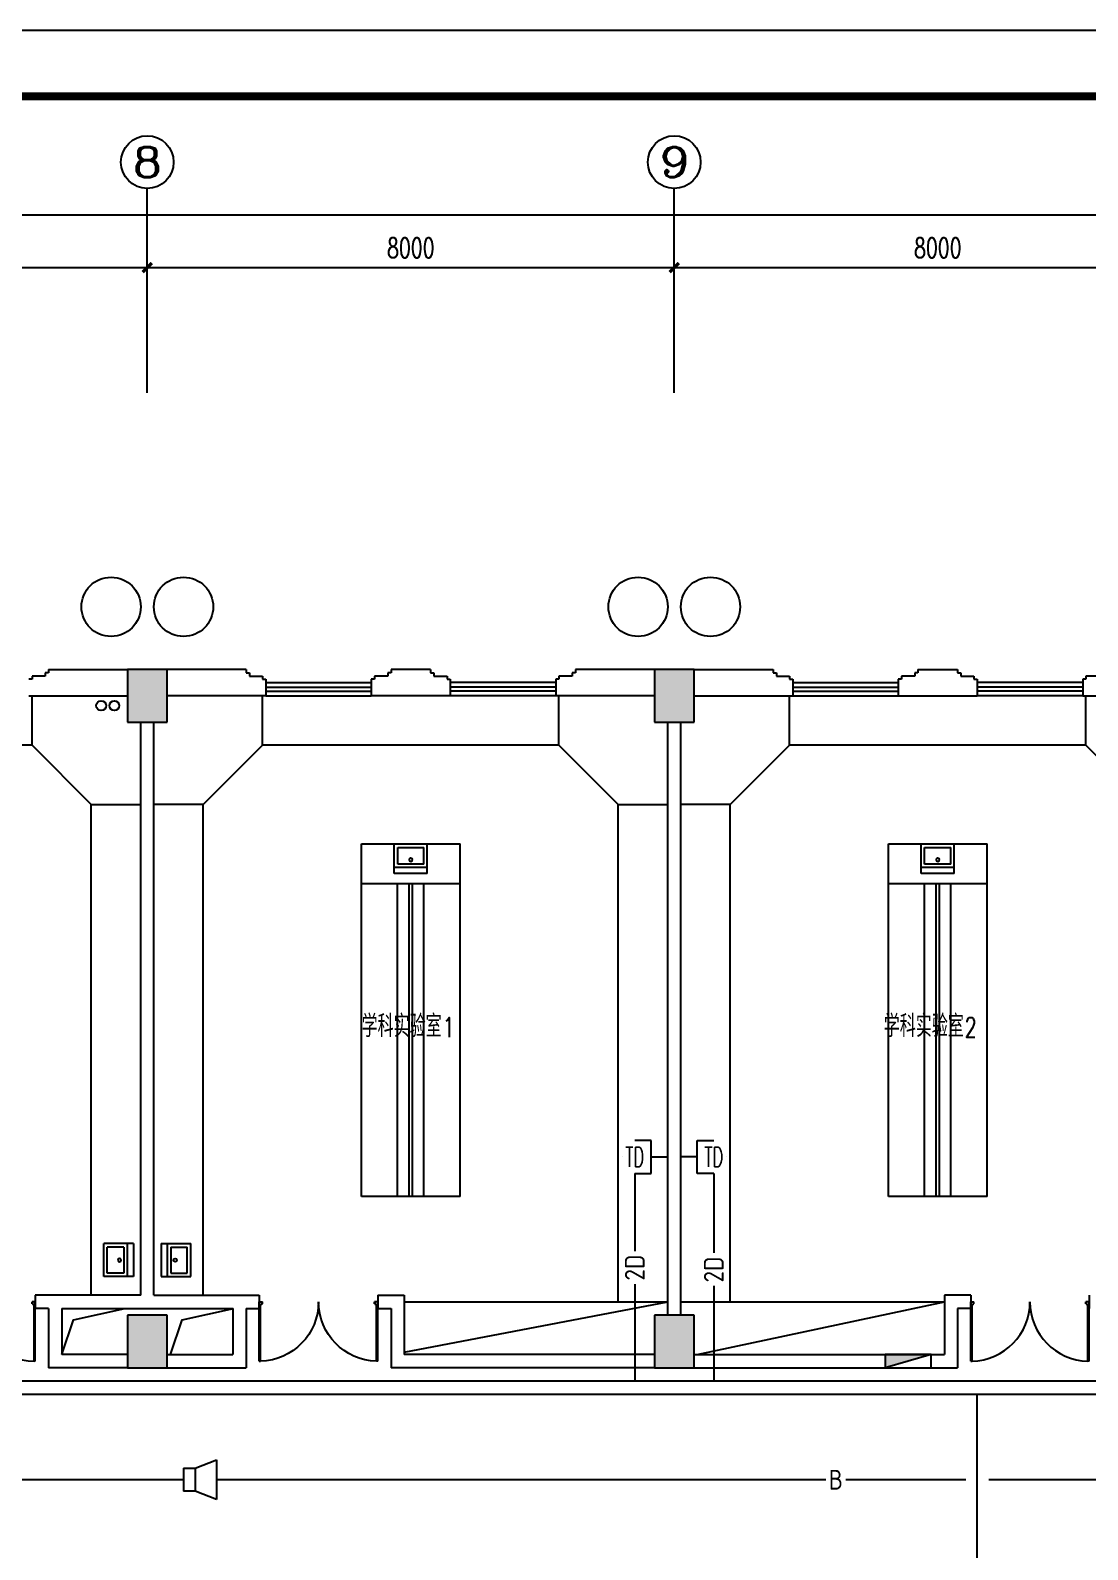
# Model space of a CAD drawing. Extents: x 190999 to 834799, y -200814 to 215286.
# Drawn here: x 345937 to 361987, y 48726 to 71786 of the extents above; entities that cross this region are included whole.
import ezdxf
from ezdxf.enums import TextEntityAlignment as Align

# ---------------------------------------------------------------- set-up
doc = ezdxf.new("R2010")
doc.units = 0
doc.header["$LTSCALE"] = 1000
doc.header["$MEASUREMENT"] = 0
for name, color, linetype in [('00-EQUIP', 3, 'Continuous'), ('00-SIG_TEXT', 7, 'Continuous'), ('00-WIRE-4', 6, 'Continuous'), ('A-墙线', 2, 'Continuous'), ('A-外包装修', 250, 'Continuous'), ('A-外窗', 145, 'Continuous'), ('A-家具', 250, 'Continuous'), ('A-门', 167, 'Continuous'), ('AXIS', 3, 'Continuous'), ('AXIS_TEXT', 7, 'Continuous'), ('COLUMN', 2, 'Continuous'), ('EQUIP_消火栓', 6, 'Continuous'), ('PUB_HATCH', 250, 'Continuous'), ('图框', 189, 'Continuous'), ('房间名称', 7, 'Continuous'), ('桥架', 1, 'Continuous'), ('洞口线', 177, 'Continuous'), ('雨水管', 3, 'Continuous')]:
    doc.layers.add(name, color=color, linetype=linetype)
doc.styles.add('-GBCBIGGBENOR', font='GBENOR.shx', dxfattribs={"bigfont": 'GBCBIG.shx'})
doc.styles.add('_COMPLEX', font='COMPLEX.shx', dxfattribs={"width": 0.5})
doc.styles.add('_TCH_AXIS', font='COMPLEX', dxfattribs={"bigfont": 'GBCBIG'})
doc.styles.add('_TCH_DIM', font='SIMPLEX', dxfattribs={"bigfont": 'GBCBIG'})
doc.styles.add('COMPLEX', font='COMPLEX')
doc.styles.add('DIM_FONT', font='SIMPLEX', dxfattribs={"width": 0.7, "bigfont": 'GBCBIG'})
doc.styles.get("Standard").update_dxf_attribs({"font": 'simhei.ttf'})
doc.styles.add('zz-1', font='arial.ttf', dxfattribs={"width": 0.8})
doc.dimstyles.new('DIMN', dxfattribs={"dimtxt": 300, "dimasz": 100, "dimexe": 250, "dimexo": 300, "dimgap": 150, "dimtad": 1, "dimdec": 0, "dimzin": 0, "dimdsep": 46, "dimtxsty": 'DIM_FONT', "dimblk": 'ARCHTICK', "dimcen": 0.09, "dimclrt": 7, "dimazin": 2, "dimtfac": 1, "dimtdec": 0, "dimtix": 1, "dimtmove": 2, "dimatfit": 3, "dimfxl": 0, "dimtolj": 1, "dimtzin": 0, "dimarcsym": 0})

# ---------------------------------------------------------------- blocks, each defined once
blk = doc.blocks.new('TJAD_TK_A0')
at = {"layer": '图框'}
blk.add_line((2162, 399.3), (973, 399.3), dxfattribs=at)
at = {"layer": '图框', "const_width": 1.2}
blk.add_lwpolyline([(2152, -431.7), (2152, 389.3), (998, 389.3), (998, -431.7)], close=True, dxfattribs=at)
blk = doc.blocks.new('m1800')
at = {"layer": 'A-墙线'}
for p, q in [((-900, -100), (-900, 100)), ((900, -100), (900, 100))]:
    blk.add_line(p, q, dxfattribs=at)
at = {"layer": 'A-门'}
for p, q in [((-900, 900), (-900, 0)), ((-900, 900), (-880, 900)), ((-880, 900), (-880, 50)), ((880, 900), (880, 50)), ((900, 900), (880, 900)), ((900, 900), (900, 0)), ((-900, 50), (-870, 50)), ((-900, 0), (-850, 0)), ((-870, 50), (-870, 30)), ((-870, 30), (-850, 30)), ((-850, 30), (-850, 0)), ((850, 30), (850, 0)), ((870, 30), (850, 30)), ((900, 0), (850, 0)), ((870, 50), (870, 30)), ((900, 50), (870, 50))]:
    blk.add_line(p, q, dxfattribs=at)
for centre, start, end in [((-900, 0), 0, 88.7267), ((900, 0), 91.2733, 180)]:
    blk.add_arc(centre, 900, start, end, dxfattribs=at)
blk = doc.blocks.new('$TwtSys$00000434')
for p, q in [((-0.5, 0.5), (-0.5, -0.5)), ((-0.5, -0.5), (0.5, 0.5)), ((0.5, 0.5), (-0.5, 0.5)), ((0.5, -0.5), (0.5, 0.5)), ((-0.5, -0.5), (0.5, -0.5))]:
    blk.add_line(p, q)
blk.add_solid([(0.5, -0.5), (0.5, 0.5), (-0.5, -0.5)])
blk = doc.blocks.new('_ArchTick')
at = {"const_width": 0.5}
blk.add_lwpolyline([(-0.7, -0.7), (0.7, 0.7)], dxfattribs=at)
blk = doc.blocks.new('*D1046')
at = {"layer": 'AXIS', "color": 0, "lineweight": -2}
for p, q in [((339712, 66586), (339712, 68436)), ((347712, 66586), (347712, 68436)), ((339712, 68186), (347712, 68186))]:
    blk.add_line(p, q, dxfattribs=at)
at = {"layer": 'Defpoints', "color": 0}
for p in [(347712, 68186), (339712, 66286), (347712, 66286)]:
    blk.add_point(p, dxfattribs=at)
at = {"layer": 'AXIS', "color": 0, "lineweight": -2, "xscale": 100, "yscale": 100, "zscale": 100, "rotation": 180}
blk.add_blockref('_ArchTick', (339712, 68186), dxfattribs=at)
at = {"layer": 'AXIS', "color": 0, "lineweight": -2, "xscale": 100, "yscale": 100, "zscale": 100}
blk.add_blockref('_ArchTick', (347712, 68186), dxfattribs=at)
at = {"layer": 'AXIS', "color": 7, "insert": (343712, 68486), "char_height": 300, "attachment_point": 5, "style": 'DIM_FONT'}
blk.add_mtext('\\A1;8000', dxfattribs=at)
blk = doc.blocks.new('*D1047')
at = {"layer": 'AXIS', "color": 0, "lineweight": -2}
for p, q in [((347712, 66586), (347712, 68436)), ((355712, 66586), (355712, 68436)), ((347712, 68186), (355712, 68186))]:
    blk.add_line(p, q, dxfattribs=at)
at = {"layer": 'Defpoints', "color": 0}
for p in [(355712, 68186), (347712, 66286), (355712, 66286)]:
    blk.add_point(p, dxfattribs=at)
at = {"layer": 'AXIS', "color": 0, "lineweight": -2, "xscale": 100, "yscale": 100, "zscale": 100, "rotation": 180}
blk.add_blockref('_ArchTick', (347712, 68186), dxfattribs=at)
at = {"layer": 'AXIS', "color": 0, "lineweight": -2, "xscale": 100, "yscale": 100, "zscale": 100}
blk.add_blockref('_ArchTick', (355712, 68186), dxfattribs=at)
at = {"layer": 'AXIS', "color": 7, "insert": (351712, 68486), "char_height": 300, "attachment_point": 5, "style": 'DIM_FONT'}
blk.add_mtext('\\A1;8000', dxfattribs=at)
blk = doc.blocks.new('*D1048')
at = {"layer": 'AXIS', "color": 0, "lineweight": -2}
for p, q in [((355712, 66586), (355712, 68436)), ((363712, 66586), (363712, 68436)), ((355712, 68186), (363712, 68186))]:
    blk.add_line(p, q, dxfattribs=at)
at = {"layer": 'Defpoints', "color": 0}
for p in [(363712, 68186), (355712, 66286), (363712, 66286)]:
    blk.add_point(p, dxfattribs=at)
at = {"layer": 'AXIS', "color": 0, "lineweight": -2, "xscale": 100, "yscale": 100, "zscale": 100, "rotation": 180}
blk.add_blockref('_ArchTick', (355712, 68186), dxfattribs=at)
at = {"layer": 'AXIS', "color": 0, "lineweight": -2, "xscale": 100, "yscale": 100, "zscale": 100}
blk.add_blockref('_ArchTick', (363712, 68186), dxfattribs=at)
at = {"layer": 'AXIS', "color": 7, "insert": (359712, 68486), "char_height": 300, "attachment_point": 5, "style": 'DIM_FONT'}
blk.add_mtext('\\A1;8000', dxfattribs=at)
blk = doc.blocks.new('*D1055')
at = {"layer": 'AXIS', "color": 0, "lineweight": -2}
for p, q in [((325012, 66586), (325012, 69236)), ((402262, 66586), (402262, 69236)), ((325012, 68986), (402262, 68986))]:
    blk.add_line(p, q, dxfattribs=at)
at = {"layer": 'Defpoints', "color": 0}
for p in [(402262, 68986), (325012, 66286), (402262, 66286)]:
    blk.add_point(p, dxfattribs=at)
at = {"layer": 'AXIS', "color": 0, "lineweight": -2, "xscale": 100, "yscale": 100, "zscale": 100, "rotation": 180}
blk.add_blockref('_ArchTick', (325012, 68986), dxfattribs=at)
at = {"layer": 'AXIS', "color": 0, "lineweight": -2, "xscale": 100, "yscale": 100, "zscale": 100}
blk.add_blockref('_ArchTick', (402262, 68986), dxfattribs=at)
at = {"layer": 'AXIS', "color": 7, "insert": (363637, 69286), "char_height": 300, "attachment_point": 5, "style": 'DIM_FONT'}
blk.add_mtext('\\A1;77250', dxfattribs=at)
blk = doc.blocks.new('_AXISO')
blk.add_circle((0, 0), 0.5)
at = {"layer": 'AXIS_TEXT', "style": 'COMPLEX', "width": 1.041667}
blk.add_attdef('A', text='', height=0.56, dxfattribs=at).set_placement((-0.25, -0.28), (0.25, -0.28), align=Align.FIT)
blk = doc.blocks.new('$plan$00001609')
at = {"linetype": 'Continuous'}
for p, q in [((0, -251), (0, 251)), ((0, 251), (450, 251)), ((93, -251), (93, 251)), ((450, 251), (450, -251)), ((146, -199), (146, 199)), ((146, 199), (397, 199)), ((397, 199), (397, -199)), ((146, -199), (397, -199)), ((0, -251), (450, -251))]:
    blk.add_line(p, q, dxfattribs=at)
blk.add_line((238, 2), (238, 0))
blk.add_arc((212, 0), 26, 4.716, 0, dxfattribs=at)
at = {"style": 'zz-1'}
for tag in ['YSIZE', 'XSIZE']:
    blk.add_attdef(tag, (0, 0), '', height=0.5, dxfattribs=at)
blk = doc.blocks.new('_LINKPT1')
at = {"color": 0}
blk.add_line((0, 0), (0, 0), dxfattribs=at)
blk = doc.blocks.new('IO37IMB6')
for p, q in [((-0.5, 0.499), (-0.5, 0.999)), ((0.5, 0.999), (0.5, 0.499)), ((0.5, 0.499), (-0.5, 0.499)), ((0, 0.5), (0, 0))]:
    blk.add_line(p, q)
at = {"xscale": 0.002, "yscale": 0.002, "zscale": 0.002}
for p in [(0, 1.384), (-0.5, 0.499), (0.5, 0.499), (0, 0)]:
    blk.add_blockref('_LINKPT1', p, dxfattribs=at)
at = {"style": '_COMPLEX', "width": 0.6, "flags": 8}
blk.add_attdef('$TEXT$', text='', height=0.6, dxfattribs=at).set_placement((0, 1), align=Align.MIDDLE_CENTER)
at = {"flags": 9}
blk.add_attdef('A', (0, 0), '', height=0.00002, dxfattribs=at)
blk = doc.blocks.new('OS28WV87')
for p, q in [((0.35, 0.35), (1, 0.6)), ((1, 0.6), (1, -0.6)), ((0, 0.35), (0, -0.35)), ((0, 0.35), (0.35, 0.35)), ((0.35, 0.35), (0.35, -0.35)), ((0.35, -0.35), (0, -0.35)), ((1, -0.6), (0.35, -0.35))]:
    blk.add_line(p, q)
at = {"xscale": 0.002, "yscale": 0.002, "zscale": 0.002}
for p in [(0, 0), (0.175, 0.35), (1, 0), (0.175, -0.35)]:
    blk.add_blockref('_LINKPT1', p, dxfattribs=at)
at = {"flags": 9}
blk.add_attdef('A', (0, 0), '', height=0.00002, dxfattribs=at)

msp = doc.modelspace()

# ---------------------------------------------------------------- hatches: boundary and pattern name
at = {"layer": 'PUB_HATCH'}
for points in [[(348011.6, 61286.5), (348011.6, 62086.5), (347411.6, 62086.5), (347411.6, 61286.5)], [(356011.6, 61286.5), (356011.6, 62086.5), (355411.6, 62086.5), (355411.6, 61286.5)], [(348011.6, 51486.5), (348011.6, 52286.5), (347411.6, 52286.5), (347411.6, 51486.5)], [(356011.6, 51486.5), (356011.6, 52286.5), (355411.6, 52286.5), (355411.6, 51486.5)]]:
    msp.add_hatch(color=256, dxfattribs=at).paths.add_polyline_path(points)

# ---------------------------------------------------------------- linework, layer by layer
at = {"layer": '00-WIRE-4'}
for p, q in [((355112.1, 54436.5), (355112.1, 53257.4)), ((356311.1, 54436.5), (356311.1, 53228.4)), ((355112.1, 52756.8), (355112.1, 51286.5)), ((356311.1, 52727.8), (356311.1, 51286.5)), ((360311.1, 46661.9), (360311.1, 51086.5)), ((348261.6, 49786.5), (342416.6, 49786.5)), ((358012.6, 49786.5), (348761.6, 49786.5)), ((360136.1, 49786.5), (358317.6, 49786.5)), ((365561.6, 49786.5), (360486.1, 49786.5))]:
    msp.add_line(p, q, dxfattribs=at)
at = {"layer": 'A-墙线'}
for p, q in [((346161.6, 62036.5), (346161.6, 61986.5)), ((346211.6, 62036.5), (346161.6, 62036.5)), ((346211.6, 62086.5), (347411.6, 62086.5)), ((346211.6, 62086.5), (346211.6, 62036.5)), ((349211.6, 62086.5), (348011.6, 62086.5)), ((349211.6, 62086.5), (349211.6, 62036.5)), ((349211.6, 62036.5), (349261.6, 62036.5)), ((349261.6, 62036.5), (349261.6, 61986.5)), ((351361.6, 62036.5), (351361.6, 61986.5)), ((351411.6, 62036.5), (351361.6, 62036.5)), ((352011.6, 62086.5), (351411.6, 62086.5)), ((351411.6, 62086.5), (351411.6, 62036.5)), ((352011.6, 62086.5), (352011.6, 62036.5)), ((352011.6, 62036.5), (352061.6, 62036.5)), ((352061.6, 62036.5), (352061.6, 61986.5)), ((354161.6, 62036.5), (354161.6, 61986.5)), ((354211.6, 62036.5), (354161.6, 62036.5)), ((355411.6, 62086.5), (354211.6, 62086.5)), ((354211.6, 62086.5), (354211.6, 62036.5)), ((356011.6, 62086.5), (357211.6, 62086.5)), ((357211.6, 62086.5), (357211.6, 62036.5)), ((357211.6, 62036.5), (357261.6, 62036.5)), ((357261.6, 62036.5), (357261.6, 61986.5)), ((359361.6, 62036.5), (359361.6, 61986.5)), ((359411.6, 62036.5), (359361.6, 62036.5)), ((359411.6, 62086.5), (360011.6, 62086.5)), ((359411.6, 62086.5), (359411.6, 62036.5)), ((360011.6, 62086.5), (360011.6, 62036.5)), ((360011.6, 62036.5), (360061.6, 62036.5)), ((360061.6, 62036.5), (360061.6, 61986.5)), ((345961.6, 61936.5), (345911.6, 61936.5)), ((345961.6, 61986.5), (345961.6, 61936.5)), ((346161.6, 61986.5), (345961.6, 61986.5)), ((349261.6, 61986.5), (349461.6, 61986.5)), ((349461.6, 61986.5), (349461.6, 61936.5)), ((349461.6, 61936.5), (349511.6, 61936.5)), ((349511.6, 61936.5), (349511.6, 61686.5)), ((351161.6, 61936.5), (351111.6, 61936.5)), ((351111.6, 61936.5), (351111.6, 61686.5)), ((351161.6, 61986.5), (351161.6, 61936.5)), ((351361.6, 61986.5), (351161.6, 61986.5)), ((352061.6, 61986.5), (352261.6, 61986.5)), ((352261.6, 61986.5), (352261.6, 61936.5)), ((352261.6, 61936.5), (352311.6, 61936.5)), ((352311.6, 61936.5), (352311.6, 61686.5)), ((353961.6, 61936.5), (353911.6, 61936.5)), ((353911.6, 61936.5), (353911.6, 61686.5)), ((353961.6, 61986.5), (353961.6, 61936.5)), ((354161.6, 61986.5), (353961.6, 61986.5)), ((357261.6, 61986.5), (357461.6, 61986.5)), ((357461.6, 61986.5), (357461.6, 61936.5)), ((357461.6, 61936.5), (357511.6, 61936.5)), ((357511.6, 61936.5), (357511.6, 61686.5)), ((359161.6, 61936.5), (359111.6, 61936.5)), ((359111.6, 61936.5), (359111.6, 61686.5)), ((359161.6, 61986.5), (359161.6, 61936.5)), ((359361.6, 61986.5), (359161.6, 61986.5)), ((360061.6, 61986.5), (360261.6, 61986.5)), ((360261.6, 61986.5), (360261.6, 61936.5)), ((360261.6, 61936.5), (360311.6, 61936.5)), ((360311.6, 61936.5), (360311.6, 61686.5)), ((361961.6, 61936.5), (361911.6, 61936.5)), ((361911.6, 61936.5), (361911.6, 61686.5)), ((361961.6, 61986.5), (361961.6, 61936.5)), ((362161.6, 61986.5), (361961.6, 61986.5)), ((345911.6, 61686.5), (347411.6, 61686.5)), ((349511.6, 61686.5), (348011.6, 61686.5)), ((352311.6, 61686.5), (351111.6, 61686.5)), ((355411.6, 61686.5), (353911.6, 61686.5)), ((356011.6, 61686.5), (357511.6, 61686.5)), ((359111.6, 61686.5), (360311.6, 61686.5)), ((361911.6, 61686.5), (363411.6, 61686.5)), ((347611.6, 52586.5), (347611.6, 61286.5)), ((347811.6, 52586.5), (347811.6, 61286.5)), ((355611.6, 52286.5), (355611.6, 61286.5)), ((355811.6, 52286.5), (355811.6, 61286.5)), ((347611.6, 52586.5), (346011.6, 52586.5)), ((347811.6, 52586.5), (349411.6, 52586.5)), ((351211.6, 52586.5), (351611.6, 52586.5)), ((351611.6, 52586.5), (351611.6, 51686.5)), ((360211.6, 52586.5), (359811.6, 52586.5)), ((359811.6, 52586.5), (359811.6, 51686.5)), ((346211.6, 52386.5), (346011.6, 52386.5)), ((346211.6, 52386.5), (346211.6, 51486.5)), ((346411.6, 52386.5), (349011.6, 52386.5)), ((346411.6, 52386.5), (346411.6, 51686.5)), ((349011.6, 52386.5), (349011.6, 51686.5)), ((349211.6, 52386.5), (349411.6, 52386.5)), ((349211.6, 52386.5), (349211.6, 51486.5)), ((351211.6, 52386.5), (351411.6, 52386.5)), ((351411.6, 52386.5), (351411.6, 51486.5)), ((360211.6, 52386.5), (360011.6, 52386.5)), ((360011.6, 52386.5), (360011.6, 51486.5)), ((347411.6, 51686.5), (346411.6, 51686.5)), ((348011.6, 51686.5), (349011.6, 51686.5)), ((355411.6, 51686.5), (351611.6, 51686.5)), ((356011.6, 51686.5), (359811.6, 51686.5)), ((347411.6, 51486.5), (346211.6, 51486.5)), ((348011.6, 51486.5), (349211.6, 51486.5)), ((355411.6, 51486.5), (351411.6, 51486.5)), ((356011.6, 51486.5), (360011.6, 51486.5))]:
    msp.add_line(p, q, dxfattribs=at)
at = {"layer": 'A-外包装修'}
for centre in [(347161.6, 63036.5), (348261.6, 63036.5), (355161.6, 63036.5), (356261.6, 63036.5)]:
    msp.add_circle(centre, 450, dxfattribs=at)
at = {"layer": 'A-外窗'}
for p, q in [((349511.6, 61886.5), (351111.6, 61886.5)), ((349511.6, 61816.5), (351111.6, 61816.5)), ((353911.6, 61886.5), (352311.6, 61886.5)), ((353911.6, 61816.5), (352311.6, 61816.5)), ((357511.6, 61886.5), (359111.6, 61886.5)), ((357511.6, 61816.5), (359111.6, 61816.5)), ((361911.6, 61886.5), (360311.6, 61886.5)), ((361911.6, 61816.5), (360311.6, 61816.5)), ((349511.6, 61756.5), (351111.6, 61756.5)), ((349511.6, 61686.5), (351111.6, 61686.5)), ((353911.6, 61756.5), (352311.6, 61756.5)), ((353911.6, 61686.5), (352311.6, 61686.5)), ((357511.6, 61756.5), (359111.6, 61756.5)), ((357511.6, 61686.5), (359111.6, 61686.5)), ((361911.6, 61756.5), (360311.6, 61756.5)), ((361911.6, 61686.5), (360311.6, 61686.5))]:
    msp.add_line(p, q, dxfattribs=at)
at = {"layer": 'A-家具'}
for p, q in [((345961.6, 60936.5), (345961.6, 61686.5)), ((349461.6, 60936.5), (349461.6, 61686.5)), ((353961.6, 60936.5), (353961.6, 61686.5)), ((357461.6, 60936.5), (357461.6, 61686.5)), ((361961.6, 60936.5), (361961.6, 61686.5)), ((345961.6, 60936.5), (341461.6, 60936.5)), ((345961.6, 60936.5), (346861.6, 60036.5)), ((349461.6, 60936.5), (348561.6, 60036.5)), ((353961.6, 60936.5), (349461.6, 60936.5)), ((353961.6, 60936.5), (354861.6, 60036.5)), ((357461.6, 60936.5), (356561.6, 60036.5)), ((361961.6, 60936.5), (357461.6, 60936.5)), ((361961.6, 60936.5), (362861.6, 60036.5)), ((346861.6, 52586.5), (346861.6, 60036.5)), ((346861.6, 60036.5), (347611.6, 60036.5)), ((348561.6, 60036.5), (347811.6, 60036.5)), ((348561.6, 52586.5), (348561.6, 60036.5)), ((354861.6, 52486.5), (354861.6, 60036.5)), ((354861.6, 60036.5), (355611.6, 60036.5)), ((356561.6, 60036.5), (355811.6, 60036.5)), ((356561.6, 52486.5), (356561.6, 60036.5)), ((350961.6, 54086.5), (350961.6, 59436.5)), ((350961.6, 59436.5), (352461.6, 59436.5)), ((352461.6, 54086.5), (352461.6, 59436.5)), ((358961.6, 54086.5), (358961.6, 59436.5)), ((358961.6, 59436.5), (360461.6, 59436.5)), ((360461.6, 54086.5), (360461.6, 59436.5)), ((350961.6, 58836.5), (352461.6, 58836.5)), ((351511.6, 54086.5), (351511.6, 58836.5)), ((351686.6, 54086.5), (351686.6, 58836.5)), ((351736.6, 54086.5), (351736.6, 58836.5)), ((351911.6, 54086.5), (351911.6, 58836.5)), ((358961.6, 58836.5), (360461.6, 58836.5)), ((359511.6, 54086.5), (359511.6, 58836.5)), ((359686.6, 54086.5), (359686.6, 58836.5)), ((359736.6, 54086.5), (359736.6, 58836.5)), ((359911.6, 54086.5), (359911.6, 58836.5)), ((352461.6, 54086.5), (350961.6, 54086.5)), ((360461.6, 54086.5), (358961.6, 54086.5)), ((351611.6, 52486.5), (355611.6, 52486.5)), ((351611.6, 51724.6), (355611.6, 52486.5)), ((355811.6, 52486.5), (359811.6, 52486.5)), ((356061.6, 51686.5), (359811.6, 52486.5))]:
    msp.add_line(p, q, dxfattribs=at)
at = {"layer": 'AXIS'}
for p, q in [((347711.6, 66286.5), (347711.6, 69386.5)), ((355711.6, 66286.5), (355711.6, 69386.5))]:
    msp.add_line(p, q, dxfattribs=at)
at = {"layer": 'COLUMN'}
for p, q in [((348011.6, 62086.5), (347411.6, 62086.5)), ((347411.6, 62086.5), (347411.6, 61286.5)), ((348011.6, 61286.5), (348011.6, 62086.5)), ((356011.6, 62086.5), (355411.6, 62086.5)), ((355411.6, 62086.5), (355411.6, 61286.5)), ((356011.6, 61286.5), (356011.6, 62086.5)), ((347411.6, 61286.5), (348011.6, 61286.5)), ((355411.6, 61286.5), (356011.6, 61286.5)), ((348011.6, 52286.5), (347411.6, 52286.5)), ((347411.6, 52286.5), (347411.6, 51486.5)), ((348011.6, 51486.5), (348011.6, 52286.5)), ((356011.6, 52286.5), (355411.6, 52286.5)), ((355411.6, 52286.5), (355411.6, 51486.5)), ((356011.6, 51486.5), (356011.6, 52286.5)), ((347411.6, 51486.5), (348011.6, 51486.5)), ((355411.6, 51486.5), (356011.6, 51486.5))]:
    msp.add_line(p, q, dxfattribs=at)
at = {"layer": '桥架'}
for p, q in [((335111.6, 51286.5), (402711.6, 51286.5)), ((330011.6, 51086.5), (402711.6, 51086.5))]:
    msp.add_line(p, q, dxfattribs=at)
at = {"layer": '洞口线', "ltscale": 2}
for points in [[(346411.6, 51686.5), (346589.5, 52212.9), (347372.7, 52386.5)], [(348061.6, 51686.5), (348239.5, 52212.9), (349022.7, 52386.5)]]:
    msp.add_lwpolyline(points, dxfattribs=at)
at = {"layer": '雨水管'}
for centre in [(347011.6, 61536.5), (347211.6, 61536.5)]:
    msp.add_circle(centre, 75, dxfattribs=at)

# ---------------------------------------------------------------- block references
at = {"layer": '00-EQUIP'}
ref = msp.add_blockref('IO37IMB6', (355611.6, 54686.5), dxfattribs=dict(at, xscale=-500, yscale=500, zscale=500, rotation=90))
ref.add_attrib('$TEXT$', 'TD', dxfattribs={"layer": '0', "height": 300, "style": '_COMPLEX', "width": 0.6, "flags": 8}).set_placement((355111.6, 54686.5), align=Align.MIDDLE_CENTER)
ref = msp.add_blockref('IO37IMB6', (355811.6, 54686.5), dxfattribs=dict(at, xscale=500, yscale=500, zscale=500, rotation=270))
ref.add_attrib('$TEXT$', 'TD', dxfattribs={"layer": '0', "height": 300, "style": '_COMPLEX', "width": 0.6, "flags": 8}).set_placement((356311.6, 54686.5), align=Align.MIDDLE_CENTER)
at = {"layer": '00-EQUIP', "xscale": 500, "yscale": 500, "zscale": 500}
msp.add_blockref('OS28WV87', (348261.6, 49786.5), dxfattribs=at)
at = {"layer": 'A-家具'}
for p, rotation in [((351711.6, 58986.5), 90.00000000000001), ((359711.6, 58986.5), 90.00000000000001), ((347501.4, 53120.2), 180)]:
    msp.add_blockref('$plan$00001609', p, dxfattribs=dict(at, rotation=rotation))
at = {"layer": 'A-家具', "yscale": -1}
msp.add_blockref('$plan$00001609', (347921.9, 53120.2), dxfattribs=at)
at = {"layer": 'A-门', "rotation": 180}
for p in [(345111.6, 52486.5), (361111.6, 52486.5)]:
    msp.add_blockref('m1800', p, dxfattribs=at)
at = {"layer": 'A-门', "xscale": -1, "rotation": 180}
msp.add_blockref('m1800', (350311.6, 52486.5), dxfattribs=at)
at = {"layer": 'AXIS'}
ref = msp.add_blockref('_AXISO', (347711.6, 69786.5), dxfattribs=dict(at, xscale=800, yscale=800, zscale=800))
ref.add_attrib('A', '8', dxfattribs={"layer": 'AXIS_TEXT', "height": 452.5, "style": '_TCH_AXIS', "width": 1.5}).set_placement((347485.4, 69560.2), (347937.9, 69560.2), align=Align.FIT)
ref = msp.add_blockref('_AXISO', (355711.6, 69786.5), dxfattribs=dict(at, xscale=800, yscale=800, zscale=800))
ref.add_attrib('A', '9', dxfattribs={"layer": 'AXIS_TEXT', "height": 452.5, "style": '_TCH_AXIS', "width": 1.5}).set_placement((355485.4, 69560.2), (355937.9, 69560.2), align=Align.FIT)
at = {"layer": 'EQUIP_消火栓', "xscale": 700, "yscale": 200, "zscale": 700, "rotation": 180}
msp.add_blockref('$TwtSys$00000434', (359261.3, 51586.5), dxfattribs=at)
at = {"layer": '图框', "xscale": 100, "yscale": 100, "zscale": 100}
msp.add_blockref('TJAD_TK_A0', (212598.6, 31856.8), dxfattribs=at)

# ---------------------------------------------------------------- texts
at = {"layer": '00-SIG_TEXT', "style": '-GBCBIGGBENOR'}
for p in [(355112.1, 53007.1), (356311.1, 52978.1)]:
    msp.add_text('2D', height=300, rotation=90, dxfattribs=at).set_placement(p, align=Align.MIDDLE_CENTER)
msp.add_text('B', height=300, dxfattribs=at).set_placement((358165.1, 49786.5), align=Align.MIDDLE_CENTER)
at = {"layer": '房间名称', "style": '_TCH_DIM'}
for p in [(350965, 56504.8), (358892.2, 56504.8)]:
    msp.add_text('学科实验室', height=337.59, dxfattribs=at).set_placement(p)
at = {"layer": '房间名称', "style": '_TCH_DIM', "width": 0.705882}
for s, p in [('1', (352193.7, 56504.8)), ('2', (360120.9, 56504.8))]:
    msp.add_text(s, height=297.5, dxfattribs=at).set_placement(p)

# ---------------------------------------------------------------- dimensions: what is measured, and where the dimension line sits
at = {"layer": 'AXIS'}
for p1, p2, distance, picture, middle in [((325011.8, 66286.5), (402261.6, 66286.5), 2700, '*D1055', (363636.7, 69286.5)), ((339711.6, 66286.5), (347711.6, 66286.5), 1900, '*D1046', (343711.6, 68486.5)), ((347711.6, 66286.5), (355711.6, 66286.5), 1900, '*D1047', (351711.6, 68486.5)), ((355711.6, 66286.5), (363711.6, 66286.5), 1900, '*D1048', (359711.6, 68486.5))]:
    dim = msp.add_aligned_dim(p1=p1, p2=p2, distance=distance, dimstyle='DIMN', dxfattribs=at)
    dim.commit()
    dim.dimension.update_dxf_attribs({"geometry": picture, "text_midpoint": middle})

doc.saveas('drawing.dxf')
